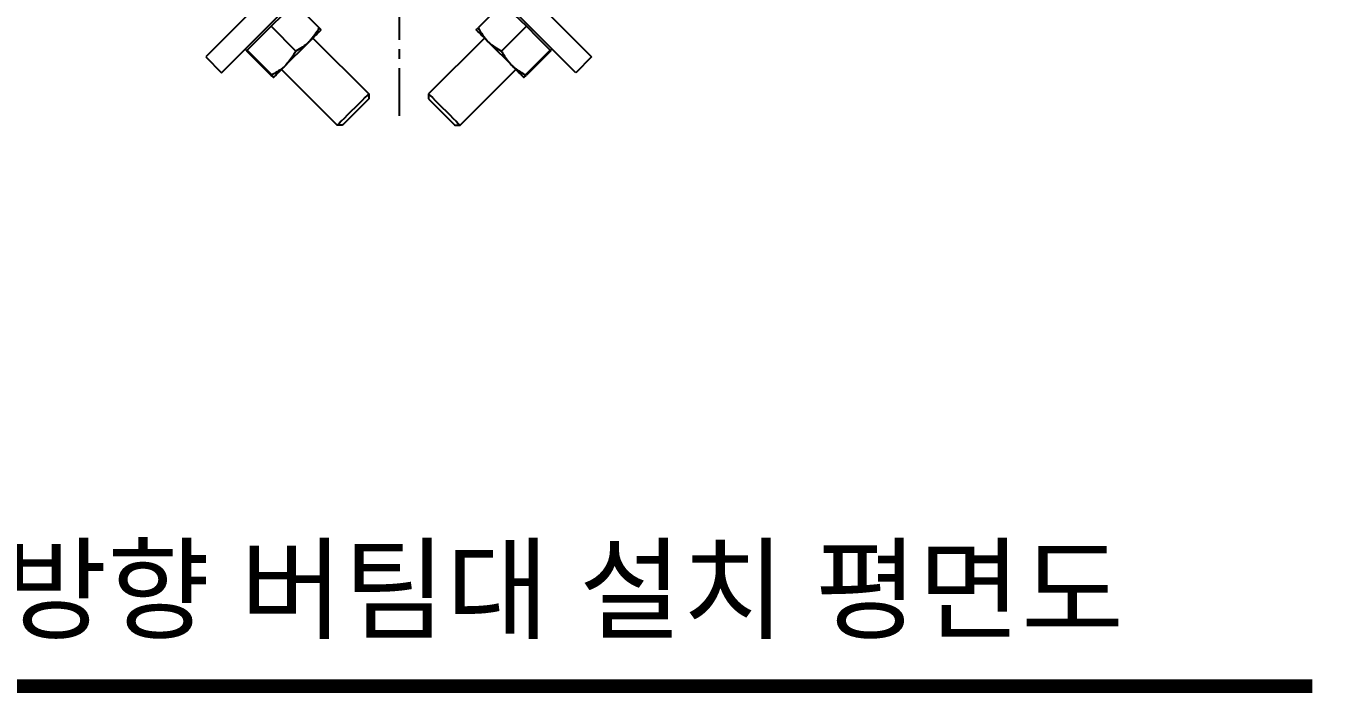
# Model space of a CAD drawing. Header units: millimetres. Extents: x 0 to 42050, y 0 to 29700.
# Drawn here: x 9356 to 12758, y 16270 to 18026 of the extents above; entities that cross this region are included whole.
import ezdxf

# ---------------------------------------------------------------- set-up
doc = ezdxf.new("R2010")
doc.units = ezdxf.units.MM
doc.header["$LTSCALE"] = 50
doc.linetypes.add('CENTERX2', pattern=[4, 2.5, -0.5, 0.5, -0.5])
doc.layers.add('KVC', color=7, linetype='Continuous')
doc.styles.add('돋움', font='')
doc.styles.get('돋움').set_extended_font_data('Dotum')

msp = doc.modelspace()

# ---------------------------------------------------------------- linework, layer by layer
at = {"color": 1, "linetype": 'CENTERX2'}
msp.add_line((10338.7, 17789.2), (10338.7, 20863.8), dxfattribs=at)
at = {"color": 2, "const_width": 36, "elevation": 0}
msp.add_lwpolyline([(8493, 16287.6), (12740.1, 16287.6)], dxfattribs=at)
at = {"layer": 'KVC', "color": 3, "linetype": 'Continuous', "lineweight": 25}
for p, q in [((10067.9, 18182.8), (9829.1, 17944)), ((10605.4, 18182.8), (10844.2, 17944)), ((9870.6, 17902.5), (10077.8, 18109.7)), ((10802.7, 17902.5), (10595.5, 18109.7)), ((9829.1, 17944), (9870.6, 17902.5)), ((10844.2, 17944), (10802.7, 17902.5))]:
    msp.add_line(p, q, dxfattribs=at)
at = {"layer": 'KVC', "color": 7, "linetype": 'Continuous', "lineweight": 25}
for p, q in [((10062.2, 18085.8), (10127.2, 18020.9)), ((10611.1, 18085.8), (10546.1, 18020.9)), ((10000.8, 18024.5), (10031.5, 18055.1)), ((10672.5, 18024.5), (10641.8, 18055.1)), ((9969.3, 17992.9), (10000.8, 18024.5)), ((10000.8, 18024.5), (10065.8, 17959.5)), ((10672.5, 18024.5), (10607.5, 17959.5)), ((10704, 17992.9), (10672.5, 18024.5)), ((9936.9, 17960.6), (9932.8, 17964.7)), ((9937.8, 17961.4), (9969.3, 17992.9)), ((10111.2, 17993.7), (10258, 17846.9)), ((10562.1, 17993.7), (10415.3, 17846.9)), ((10735.5, 17961.4), (10704, 17992.9)), ((10736.4, 17960.6), (10740.5, 17964.7)), ((9936.1, 17959.7), (9937, 17960.6)), ((9936.1, 17959.7), (10001.1, 17894.8)), ((9937, 17960.6), (9937.8, 17961.4)), ((9937.8, 17961.4), (10002.8, 17896.4)), ((10735.5, 17961.4), (10670.6, 17896.4)), ((10737.2, 17959.7), (10672.2, 17894.8)), ((10736.4, 17960.6), (10735.5, 17961.4)), ((10737.2, 17959.7), (10736.4, 17960.6)), ((10175, 17764), (10028.2, 17910.8)), ((10498.3, 17764), (10645.1, 17910.8)), ((10258, 17846.9), (10258, 17833.6)), ((10415.3, 17846.9), (10415.3, 17833.6)), ((10188.4, 17764), (10175, 17764)), ((10189.5, 17765.1), (10188.4, 17764)), ((10483.8, 17765.1), (10485, 17764)), ((10485, 17764), (10498.3, 17764))]:
    msp.add_line(p, q, dxfattribs=at)
at = {"layer": 'KVC', "color": 7, "linetype": 'Continuous', "lineweight": 25, "elevation": 0, "flags": 128}
for points in [[(10102, 17984.6), (10108.7, 17991.3), (10114.7, 17997.3), (10119.9, 18002.5), (10124.3, 18006.9), (10127.7, 18010.3), (10130.1, 18012.7), (10131.6, 18014.1), (10131.9, 18014.5)], [(10571.3, 17984.6), (10564.6, 17991.3), (10558.6, 17997.3), (10553.4, 18002.5), (10549, 18006.9), (10545.6, 18010.3), (10543.2, 18012.7), (10541.8, 18014.1), (10541.4, 18014.5)], [(10039.8, 17922.4), (10047.2, 17929.8), (10055, 17937.6), (10063, 17945.6), (10071.1, 17953.7), (10079.2, 17961.8), (10087.2, 17969.8), (10094.8, 17977.4), (10102, 17984.6)], [(10633.5, 17922.4), (10626.1, 17929.8), (10618.3, 17937.6), (10610.3, 17945.6), (10602.2, 17953.7), (10594.1, 17961.8), (10586.1, 17969.8), (10578.5, 17977.4), (10571.3, 17984.6)], [(10007.5, 17890.1), (10008.2, 17890.8), (10010, 17892.5), (10012.8, 17895.3), (10016.5, 17899.1), (10021.2, 17903.8), (10026.7, 17909.3), (10033, 17915.5), (10039.8, 17922.4)], [(10665.8, 17890.1), (10665.1, 17890.8), (10663.3, 17892.5), (10660.5, 17895.3), (10656.8, 17899.1), (10652.1, 17903.8), (10646.6, 17909.3), (10640.4, 17915.5), (10633.5, 17922.4)], [(10258, 17846.9), (10256.9, 17845.9), (10253.5, 17842.4), (10247.9, 17836.9), (10240.5, 17829.5), (10231.8, 17820.7), (10222.1, 17811), (10212.1, 17801), (10202.3, 17791.3), (10193.4, 17782.3), (10185.8, 17774.8), (10180, 17769), (10176.4, 17765.3)], [(10258, 17833.6), (10258, 17833.6), (10256.7, 17832.3), (10253.2, 17828.8), (10247.6, 17823.2), (10240.4, 17816), (10232, 17807.6), (10223, 17798.6), (10214, 17789.6), (10205.6, 17781.2), (10198.4, 17774), (10192.9, 17768.5), (10189.5, 17765.1)], [(10415.3, 17846.9), (10416.4, 17845.9), (10419.8, 17842.4), (10425.4, 17836.9), (10432.8, 17829.5), (10441.6, 17820.7), (10451.2, 17811), (10461.2, 17801), (10471, 17791.3), (10479.9, 17782.3), (10487.5, 17774.8), (10493.3, 17769), (10496.9, 17765.3)], [(10415.3, 17833.6), (10415.3, 17833.6), (10416.6, 17832.3), (10420.1, 17828.8), (10425.7, 17823.2), (10432.9, 17816), (10441.3, 17807.6), (10450.4, 17798.6), (10459.4, 17789.6), (10467.7, 17781.2), (10474.9, 17774), (10480.4, 17768.5), (10483.8, 17765.1)], [(10176.4, 17765.3), (10175, 17764), (10175, 17764)], [(10496.9, 17765.3), (10498.3, 17764), (10498.3, 17764)]]:
    msp.add_lwpolyline(points, dxfattribs=at)
at = {"layer": 'KVC', "color": 7, "linetype": 'Continuous', "lineweight": 25}
for points, knots in [([(10127.2, 18020.9), (10123.7, 18014.3), (10116.8, 18001.1), (10107, 17990.2), (10102, 17984.6)], [0, 0, 0, 0, 0.495458, 1, 1, 1, 1]), ([(10131.9, 18014.5), (10131.9, 18014.5), (10132, 18014.7), (10131.1, 18016.2), (10128.5, 18019.3), (10127.2, 18020.9)], [0, 0, 0, 0, 0.07009, 0.530784, 1, 1, 1, 1]), ([(10541.4, 18014.5), (10541.4, 18014.5), (10541.3, 18014.7), (10542.2, 18016.2), (10544.8, 18019.3), (10546.1, 18020.9)], [0, 0, 0, 0, 0.07009, 0.530784, 1, 1, 1, 1]), ([(10546.1, 18020.9), (10549.6, 18014.3), (10556.5, 18001.1), (10566.3, 17990.2), (10571.3, 17984.6)], [0, 0, 0, 0, 0.495458, 1, 1, 1, 1]), ([(10102, 17984.6), (10101.3, 17983.9), (10095.8, 17978.4), (10084.2, 17969.3), (10072, 17962.8), (10065.8, 17959.5)], [0, 0, 0, 0, 0.07009, 0.530784, 1, 1, 1, 1]), ([(10571.3, 17984.6), (10572, 17983.9), (10577.6, 17978.4), (10589.2, 17969.3), (10601.4, 17962.8), (10607.5, 17959.5)], [0, 0, 0, 0, 0.07009, 0.530784, 1, 1, 1, 1]), ([(10065.8, 17959.5), (10064, 17956), (10057, 17942.5), (10047.1, 17931), (10039.8, 17922.4)], [0, 0, 0, 0, 0.2575499, 1, 1, 1, 1]), ([(10607.5, 17959.5), (10609.3, 17956), (10616.3, 17942.5), (10626.2, 17931), (10633.5, 17922.4)], [0, 0, 0, 0, 0.2575499, 1, 1, 1, 1]), ([(10039.8, 17922.4), (10036.9, 17919.6), (10025.9, 17909.3), (10012.5, 17901.9), (10002.8, 17896.4)], [0, 0, 0, 0, 0.268634, 1, 1, 1, 1]), ([(10002.8, 17896.4), (10004.2, 17894.8), (10007, 17891.3), (10007.3, 17890.5), (10007.5, 17890.1)], [0, 0, 0, 0, 0.495457, 1, 1, 1, 1]), ([(10633.5, 17922.4), (10636.4, 17919.6), (10647.4, 17909.3), (10660.8, 17901.9), (10670.6, 17896.4)], [0, 0, 0, 0, 0.268634, 1, 1, 1, 1]), ([(10670.6, 17896.4), (10669.1, 17894.8), (10666.3, 17891.3), (10666, 17890.5), (10665.8, 17890.1)], [0, 0, 0, 0, 0.495457, 1, 1, 1, 1]), ([(10007.5, 17890.1), (10007.5, 17890), (10007.3, 17889.9), (10005.8, 17890.9), (10002.7, 17893.5), (10001.1, 17894.8)], [0, 0, 0, 0, 0.0700901, 0.5307844, 1, 1, 1, 1]), ([(10665.8, 17890.1), (10665.9, 17890), (10666.1, 17889.9), (10667.6, 17890.9), (10670.7, 17893.5), (10672.2, 17894.8)], [0, 0, 0, 0, 0.0700901, 0.5307844, 1, 1, 1, 1])]:
    msp.add_open_spline(points, degree=3, knots=knots, dxfattribs=at)

# ---------------------------------------------------------------- texts
at = {"color": 3, "style": '돋움'}
msp.add_text('입상 4방향 버팀대 설치 평면도', height=216, dxfattribs=at).set_placement((8521, 16435.1))

doc.saveas('drawing.dxf')
